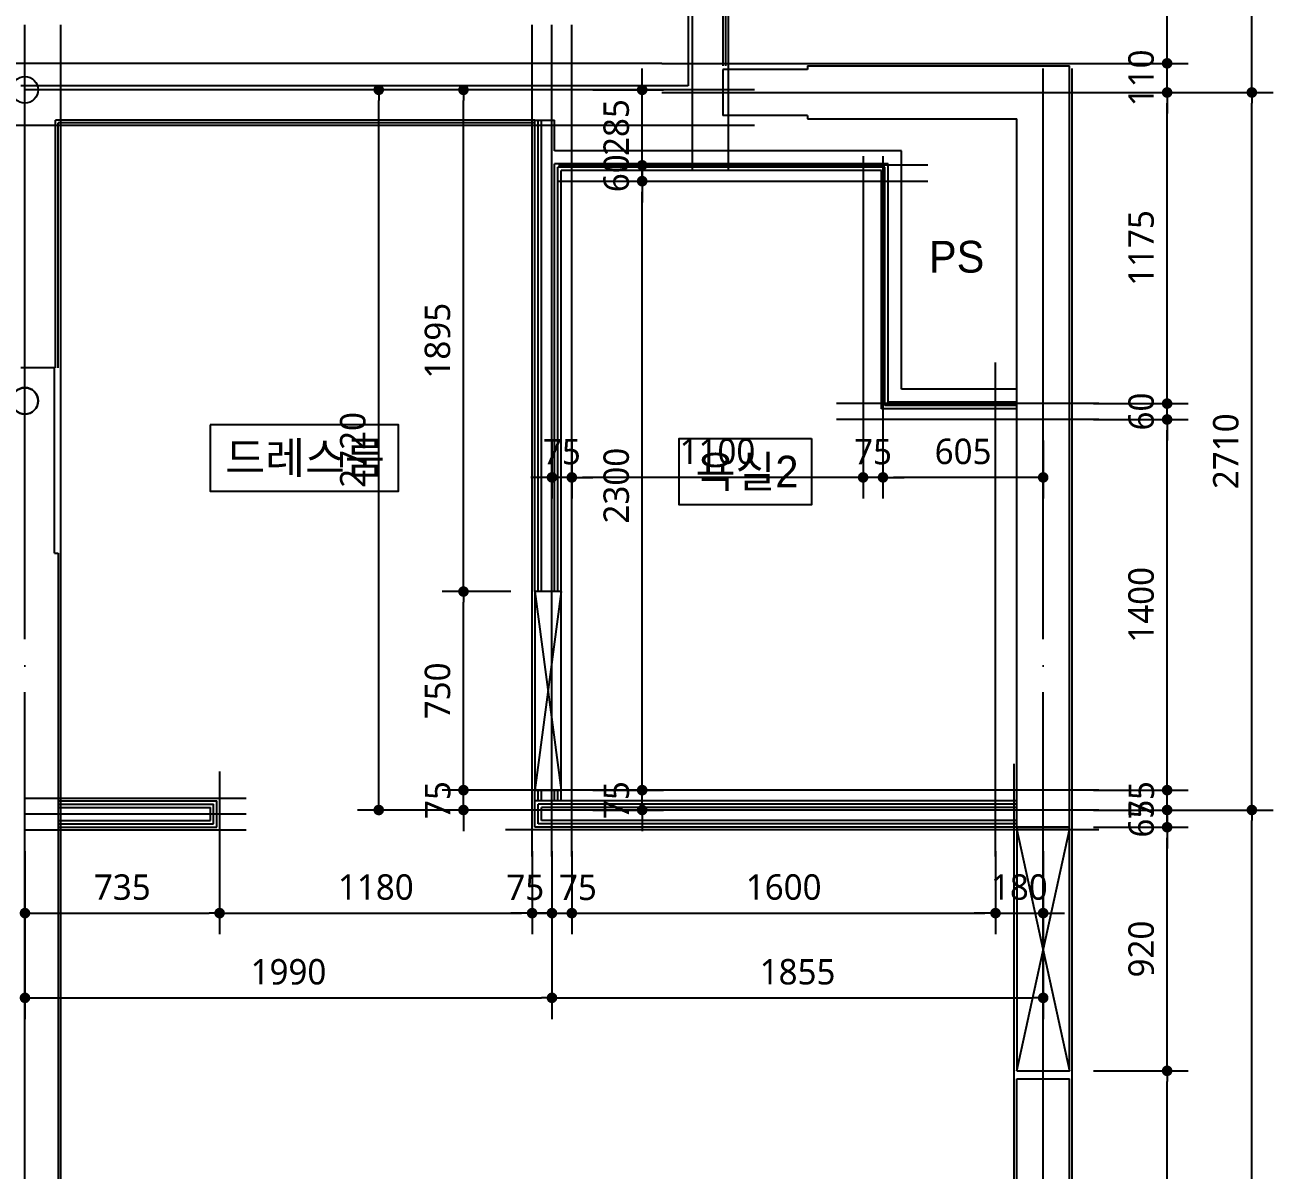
# Model space of a CAD drawing. Header units: millimetres. Extents: x 0 to 92204, y -190080 to 23760.
# Drawn here: x 61034 to 65747, y -15637 to -11312 of the extents above; entities that cross this region are included whole.
import ezdxf
from ezdxf.enums import TextEntityAlignment as Align
from ezdxf.xclip import XClip

# ---------------------------------------------------------------- set-up
doc = ezdxf.new("R2010")
doc.units = ezdxf.units.MM
doc.header["$LTSCALE"] = 100
doc.header["$XCLIPFRAME"] = 0
doc.linetypes.add('AUDIT_D_220706163347-0', pattern=[0])
doc.linetypes.add('CEN', pattern=[62, 60, -1, 0, -1])
doc.layers.get('defpoints').update_dxf_attribs({"color": 139})
for name, color, linetype in [('AA-XXXX-DIMS', 7, 'Continuous'), ('CEN_CON', 1, 'CEN'), ('CEN_WALL', 12, 'CEN'), ('CONC', 2, 'Continuous'), ('DIM', 7, 'AUDIT_D_220706163347-0'), ('MC', 135, 'Continuous'), ('ROM', 7, 'AUDIT_D_220706163347-0'), ('WAL_DRY', 7, 'Continuous'), ('실명', 3, 'AUDIT_D_220706163347-0'), ('실명박스', 7, 'AUDIT_D_220706163347-0'), ('창호-open', 4, 'Continuous')]:
    doc.layers.add(name, color=color, linetype=linetype)
doc.layers.add('AA-XXXX-MC', color=153, linetype='AUDIT_D_220706163347-0', plot=False)
doc.layers.add('Defpoint', color=135, linetype='Continuous', plot=False)
doc.styles.add('HAUD01', font='Dotum.ttf')
doc.styles.add('맑은 고딕', font='malgun.ttf')
doc.dimstyles.new('NDIM40-in', dxfattribs={"dimscale": 40, "dimtxt": 2.4, "dimasz": 1, "dimexe": 2, "dimexo": 2, "dimgap": 1.2, "dimtad": 1, "dimdec": 0, "dimrnd": 0.25, "dimzin": 0, "dimdsep": 46, "dimtxsty": '맑은 고딕', "dimblk": 'DOT', "dimcen": 5, "dimclrd": 256, "dimclre": 256, "dimclrt": 3, "dimadec": 0, "dimazin": 0, "dimtfac": 1, "dimtdec": 0, "dimtix": 1, "dimtmove": 2, "dimatfit": 1, "dimldrblk": 'DIMDOT', "dimfxl": 0, "dimtolj": 1, "dimtzin": 0, "dimarcsym": 0})

# ---------------------------------------------------------------- blocks, each defined once
blk = doc.blocks.new('U-76B(확장)', base_point=(4647231.1, 20750.4))
at = {"layer": 'CEN_CON'}
for p, q in [((-300, 10535), (8220, 10535)), ((7975, 7780), (7975, 10535)), ((7965, 8130), (7965, 6480)), ((12890, 8015), (7670, 8015)), ((-300, 6690), (8055, 6690))]:
    blk.add_line(p, q, dxfattribs=at)
at = {"layer": 'CEN_WALL'}
for p, q in [((5240, 10535), (5240, 9700)), ((5255, 6480), (5255, 8720)), ((5080, 8545), (8220, 8545)), ((7690, 7125), (7690, 8520)), ((6790, 6480), (6790, 7470)), ((7725, 7295), (6630, 7295))]:
    blk.add_line(p, q, dxfattribs=at)
at = {"layer": 'CONC'}
for p, q in [((6925, 10423), (6925, 10550)), ((7990, 8030), (7990, 10550)), ((6225, 10423), (6925, 10423)), ((6225, 10423), (6225, 10410)), ((6225, 10410), (2140, 10410)), ((8415, 8030), (7990, 8030)), ((7878, 7580), (7878, 7900)), ((8052, 7900), (7878, 7900)), ((8052, 7580), (8052, 7900)), ((7865, 7580), (7865, 6790)), ((7878, 7580), (7865, 7580)), ((8065, 7580), (8052, 7580)), ((8065, 7580), (8065, 6590)), ((2140, 6790), (4240, 6790)), ((4240, 6790), (4240, 6590)), ((5190, 6790), (7865, 6790)), ((5190, 6790), (5190, 6590)), ((2140, 6590), (4240, 6590)), ((5190, 6590), (8065, 6590))]:
    blk.add_line(p, q, dxfattribs=at)
at = {"layer": 'Defpoint'}
blk.add_circle((7975, 10535), 50, dxfattribs=at)
at = {"layer": 'MC'}
for p, q in [((5180, 10535), (5180, 9700)), ((5300, 10535), (5300, 9700)), ((7840, 7780), (7840, 10535)), ((-300, 10400), (8220, 10400)), ((5400, 9800), (5080, 9800)), ((5180, 6480), (5180, 8720)), ((5330, 6480), (5330, 8720)), ((5080, 8620), (8220, 8620)), ((7630, 8520), (7630, 7125)), ((5080, 8470), (8220, 8470)), ((8075, 8130), (8075, 6480)), ((12880, 7880), (7670, 7880)), ((6730, 6480), (6730, 7470)), ((7725, 7370), (6630, 7370)), ((5080, 6870), (6945, 6870)), ((-300, 6800), (5430, 6800)), ((-300, 6580), (8055, 6580))]:
    blk.add_line(p, q, dxfattribs=at)
at = {"layer": 'WAL_DRY'}
for p, q in [((6925, 10420), (7860, 10420)), ((7860, 8610), (7860, 10420)), ((5190, 10410), (5190, 9810)), ((5202.5, 10410), (5202.5, 9822.5)), ((5215, 10410), (5215, 9835)), ((5265, 10410), (5265, 9835)), ((5277.5, 10410), (5277.5, 9822.5)), ((5290, 10410), (5290, 9810)), ((6925, 10410), (7850, 10410)), ((7850, 8610), (7850, 10410)), ((5190, 9810), (5290, 9810)), ((5202.5, 9822.5), (5277.5, 9822.5)), ((5215, 9835), (5265, 9835)), ((5190, 6790), (5190, 8610)), ((5190, 8610), (5290, 8610)), ((5202.5, 6790), (5202.5, 8597.5)), ((5202.5, 8597.5), (5277.5, 8597.5)), ((5215, 6790), (5215, 8585)), ((5215, 8585), (5265, 8585)), ((5265, 6790), (5265, 8585)), ((5277.5, 6790), (5277.5, 8597.5)), ((5290, 6790), (5290, 8610)), ((5290, 8610), (5330, 8610)), ((5290, 8597.5), (5330, 8597.5)), ((5290, 8585), (5330, 8585)), ((6080, 8610), (7860, 8610)), ((6080, 8597.5), (7860, 8597.5)), ((6080, 8585), (7860, 8585)), ((7860, 8610), (7860, 8535)), ((5290, 8535), (5330, 8535)), ((6080, 8535), (7695, 8535)), ((7695, 7275), (7695, 8535)), ((7745, 8535), (7860, 8535)), ((7745, 7225), (7745, 8535)), ((5290, 8522.5), (5330, 8522.5)), ((5290, 8510), (5330, 8510)), ((6080, 8522.5), (7682.5, 8522.5)), ((6080, 8510), (7670, 8510)), ((7670, 7300), (7670, 8510)), ((7682.5, 7287.5), (7682.5, 8522.5)), ((8545, 7900), (8065, 7900)), ((8555, 7890), (8065, 7890)), ((6770, 7300), (7670, 7300)), ((6770, 6790), (6770, 7300)), ((6782.5, 7287.5), (7682.5, 7287.5)), ((6782.5, 6790), (6782.5, 7287.5)), ((6795, 7275), (7695, 7275)), ((6795, 6790), (6795, 7275)), ((6845, 7225), (7745, 7225)), ((6845, 6790), (6845, 7225))]:
    blk.add_line(p, q, dxfattribs=at)
blk = doc.blocks.new('CO-102-MF', base_point=(243441.5, -43595.4))
at = {"layer": 'Defpoint'}
blk.add_circle((277431.5, -46815.4), 50, dxfattribs=at)
blk = doc.blocks.new('U-76A(확장)2')
at = {"layer": 'Defpoint'}
blk.add_circle((0, 6800), 50, dxfattribs=at)
blk = doc.blocks.new('_Dot')
at = {"color": 0, "linetype": 'ByBlock', "lineweight": -2}
blk.add_line((-0.5, 0), (-1, 0), dxfattribs=at)
at = {"color": 0, "linetype": 'ByBlock', "const_width": 0.5}
blk.add_lwpolyline([(-0.25, 0, 1), (0.25, 0, 1)], format="xyb", close=True, dxfattribs=at)
blk = doc.blocks.new('*D332')
at = {"layer": 'defpoints', "color": 0, "transparency": 16777216}
for p in [(61034, -14352.1), (61769, -14352.1), (61769, -14666.5)]:
    blk.add_point(p, dxfattribs=at)
at = {"layer": 'DIM', "lineweight": -2, "transparency": 16777216}
for p, q in [((61034, -14432.1), (61034, -14746.5)), ((61769, -14432.1), (61769, -14746.5)), ((61074, -14666.5), (61729, -14666.5))]:
    blk.add_line(p, q, dxfattribs=at)
at = {"layer": 'DIM', "lineweight": -2, "transparency": 16777216, "xscale": 40, "yscale": 40, "zscale": 40, "rotation": 180}
blk.add_blockref('_Dot', (61034, -14666.5), dxfattribs=at)
at = {"layer": 'DIM', "lineweight": -2, "transparency": 16777216, "xscale": 40, "yscale": 40, "zscale": 40}
blk.add_blockref('_Dot', (61769, -14666.5), dxfattribs=at)
at = {"layer": 'DIM', "color": 3, "transparency": 16777216, "insert": (61401.5, -14568.9), "char_height": 96, "attachment_point": 5, "style": '맑은 고딕'}
blk.add_mtext('\\A1;735', dxfattribs=at)
blk = doc.blocks.new('DIMDOT')
at = {"layer": 'AA-XXXX-DIMS'}
for p, q in [((0, -1.5), (0, 1.5)), ((-1.5, 0), (1.5, 0))]:
    blk.add_line(p, q, dxfattribs=at)
for radius in [0.5, 0.25]:
    blk.add_circle((0, 0), radius, dxfattribs=at)
blk = doc.blocks.new('*D333')
at = {"layer": 'defpoints', "color": 0, "transparency": 16777216}
for p in [(61769, -14352.1), (62949, -14352.1), (62949, -14666.5)]:
    blk.add_point(p, dxfattribs=at)
at = {"layer": 'DIM', "lineweight": -2, "transparency": 16777216}
for p, q in [((61769, -14432.1), (61769, -14746.5)), ((62949, -14432.1), (62949, -14746.5)), ((61809, -14666.5), (62909, -14666.5))]:
    blk.add_line(p, q, dxfattribs=at)
at = {"layer": 'DIM', "lineweight": -2, "transparency": 16777216, "xscale": 40, "yscale": 40, "zscale": 40, "rotation": 180}
blk.add_blockref('_Dot', (61769, -14666.5), dxfattribs=at)
at = {"layer": 'DIM', "lineweight": -2, "transparency": 16777216, "xscale": 40, "yscale": 40, "zscale": 40}
blk.add_blockref('_Dot', (62949, -14666.5), dxfattribs=at)
at = {"layer": 'DIM', "color": 3, "transparency": 16777216, "insert": (62359, -14568.6), "char_height": 96, "attachment_point": 5, "style": '맑은 고딕'}
blk.add_mtext('\\A1;1180', dxfattribs=at)
blk = doc.blocks.new('*D357')
at = {"layer": 'defpoints', "color": 0, "transparency": 16777216}
for p in [(62949, -14352.1), (63024, -14352.1), (63024, -14666.5)]:
    blk.add_point(p, dxfattribs=at)
at = {"layer": 'DIM', "lineweight": -2, "transparency": 16777216}
for p, q in [((62949, -14432.1), (62949, -14746.5)), ((63024, -14432.1), (63024, -14746.5)), ((62909, -14666.5), (62869, -14666.5)), ((62949, -14666.5), (63024, -14666.5)), ((63064, -14666.5), (63104, -14666.5))]:
    blk.add_line(p, q, dxfattribs=at)
at = {"layer": 'DIM', "lineweight": -2, "transparency": 16777216, "xscale": 40, "yscale": 40, "zscale": 40}
blk.add_blockref('_Dot', (62949, -14666.5), dxfattribs=at)
at = {"layer": 'DIM', "lineweight": -2, "transparency": 16777216, "xscale": 40, "yscale": 40, "zscale": 40, "rotation": 180}
blk.add_blockref('_Dot', (63024, -14666.5), dxfattribs=at)
at = {"layer": 'DIM', "color": 3, "transparency": 16777216, "insert": (62923.2, -14569.6), "char_height": 96, "attachment_point": 5, "style": '맑은 고딕'}
blk.add_mtext('\\A1;75', dxfattribs=at)
blk = doc.blocks.new('*D358')
at = {"layer": 'defpoints', "color": 0, "transparency": 16777216}
for p in [(63024, -14352.1), (63099, -14352.1), (63099, -14666.5)]:
    blk.add_point(p, dxfattribs=at)
at = {"layer": 'DIM', "lineweight": -2, "transparency": 16777216}
for p, q in [((63024, -14432.1), (63024, -14746.5)), ((63099, -14432.1), (63099, -14746.5)), ((62984, -14666.5), (62944, -14666.5)), ((63024, -14666.5), (63099, -14666.5)), ((63139, -14666.5), (63179, -14666.5))]:
    blk.add_line(p, q, dxfattribs=at)
at = {"layer": 'DIM', "lineweight": -2, "transparency": 16777216, "xscale": 40, "yscale": 40, "zscale": 40}
blk.add_blockref('_Dot', (63024, -14666.5), dxfattribs=at)
at = {"layer": 'DIM', "lineweight": -2, "transparency": 16777216, "xscale": 40, "yscale": 40, "zscale": 40, "rotation": 180}
blk.add_blockref('_Dot', (63099, -14666.5), dxfattribs=at)
at = {"layer": 'DIM', "color": 3, "transparency": 16777216, "insert": (63122, -14569.6), "char_height": 96, "attachment_point": 5, "style": '맑은 고딕'}
blk.add_mtext('\\A1;75', dxfattribs=at)
blk = doc.blocks.new('*D359')
at = {"layer": 'defpoints', "color": 0, "transparency": 16777216}
for p in [(63099, -14352.1), (64699, -14352.1), (64699, -14666.5)]:
    blk.add_point(p, dxfattribs=at)
at = {"layer": 'DIM', "lineweight": -2, "transparency": 16777216}
for p, q in [((63099, -14432.1), (63099, -14746.5)), ((64699, -14432.1), (64699, -14746.5)), ((63139, -14666.5), (64659, -14666.5))]:
    blk.add_line(p, q, dxfattribs=at)
at = {"layer": 'DIM', "lineweight": -2, "transparency": 16777216, "xscale": 40, "yscale": 40, "zscale": 40, "rotation": 180}
blk.add_blockref('_Dot', (63099, -14666.5), dxfattribs=at)
at = {"layer": 'DIM', "lineweight": -2, "transparency": 16777216, "xscale": 40, "yscale": 40, "zscale": 40}
blk.add_blockref('_Dot', (64699, -14666.5), dxfattribs=at)
at = {"layer": 'DIM', "color": 3, "transparency": 16777216, "insert": (63899, -14568.6), "char_height": 96, "attachment_point": 5, "style": '맑은 고딕'}
blk.add_mtext('\\A1;1600', dxfattribs=at)
blk = doc.blocks.new('*D360')
at = {"layer": 'defpoints', "color": 0, "transparency": 16777216}
for p in [(64699, -14352.1), (64879, -14352.1), (64879, -14666.5)]:
    blk.add_point(p, dxfattribs=at)
at = {"layer": 'DIM', "lineweight": -2, "transparency": 16777216}
for p, q in [((64699, -14432.1), (64699, -14746.5)), ((64879, -14432.1), (64879, -14746.5)), ((64659, -14666.5), (64619, -14666.5)), ((64699, -14666.5), (64879, -14666.5)), ((64919, -14666.5), (64959, -14666.5))]:
    blk.add_line(p, q, dxfattribs=at)
at = {"layer": 'DIM', "lineweight": -2, "transparency": 16777216, "xscale": 40, "yscale": 40, "zscale": 40}
blk.add_blockref('_Dot', (64699, -14666.5), dxfattribs=at)
at = {"layer": 'DIM', "lineweight": -2, "transparency": 16777216, "xscale": 40, "yscale": 40, "zscale": 40, "rotation": 180}
blk.add_blockref('_Dot', (64879, -14666.5), dxfattribs=at)
at = {"layer": 'DIM', "color": 3, "transparency": 16777216, "insert": (64789, -14568.6), "char_height": 96, "attachment_point": 5, "style": '맑은 고딕'}
blk.add_mtext('\\A1;180', dxfattribs=at)
blk = doc.blocks.new('*D361')
at = {"layer": 'defpoints', "color": 0, "transparency": 16777216}
for p in [(63024, -14352.1), (64879, -14352.1), (64879, -14986.5)]:
    blk.add_point(p, dxfattribs=at)
at = {"layer": 'DIM', "lineweight": -2, "transparency": 16777216}
for p, q in [((63024, -14432.1), (63024, -15066.5)), ((64879, -14432.1), (64879, -15066.5)), ((63064, -14986.5), (64839, -14986.5))]:
    blk.add_line(p, q, dxfattribs=at)
at = {"layer": 'DIM', "lineweight": -2, "transparency": 16777216, "xscale": 40, "yscale": 40, "zscale": 40, "rotation": 180}
blk.add_blockref('_Dot', (63024, -14986.5), dxfattribs=at)
at = {"layer": 'DIM', "lineweight": -2, "transparency": 16777216, "xscale": 40, "yscale": 40, "zscale": 40}
blk.add_blockref('_Dot', (64879, -14986.5), dxfattribs=at)
at = {"layer": 'DIM', "color": 3, "transparency": 16777216, "insert": (63951.5, -14888.6), "char_height": 96, "attachment_point": 5, "style": '맑은 고딕'}
blk.add_mtext('\\A1;1855', dxfattribs=at)
blk = doc.blocks.new('*D362')
at = {"layer": 'defpoints', "color": 0, "transparency": 16777216}
for p in [(61034, -14352.1), (63024, -14352.1), (63024, -14986.5)]:
    blk.add_point(p, dxfattribs=at)
at = {"layer": 'DIM', "lineweight": -2, "transparency": 16777216}
for p, q in [((61034, -14432.1), (61034, -15066.5)), ((63024, -14432.1), (63024, -15066.5)), ((61074, -14986.5), (62984, -14986.5))]:
    blk.add_line(p, q, dxfattribs=at)
at = {"layer": 'DIM', "lineweight": -2, "transparency": 16777216, "xscale": 40, "yscale": 40, "zscale": 40, "rotation": 180}
blk.add_blockref('_Dot', (61034, -14986.5), dxfattribs=at)
at = {"layer": 'DIM', "lineweight": -2, "transparency": 16777216, "xscale": 40, "yscale": 40, "zscale": 40}
blk.add_blockref('_Dot', (63024, -14986.5), dxfattribs=at)
at = {"layer": 'DIM', "color": 3, "transparency": 16777216, "insert": (62029, -14888.6), "char_height": 96, "attachment_point": 5, "style": '맑은 고딕'}
blk.add_mtext('\\A1;1990', dxfattribs=at)
blk = doc.blocks.new('*D363')
at = {"layer": 'defpoints', "color": 0, "transparency": 16777216}
for p in [(62689.9, -14202.1), (62949, -14202.1), (62949, -14277.1)]:
    blk.add_point(p, dxfattribs=at)
at = {"layer": 'DIM', "lineweight": -2, "transparency": 16777216}
for p, q in [((62689.9, -14162.1), (62689.9, -14122.1)), ((62869, -14202.1), (62609.9, -14202.1)), ((62689.9, -14277.1), (62689.9, -14202.1)), ((62869, -14277.1), (62609.9, -14277.1)), ((62689.9, -14317.1), (62689.9, -14357.1))]:
    blk.add_line(p, q, dxfattribs=at)
at = {"layer": 'DIM', "lineweight": -2, "transparency": 16777216, "xscale": 40, "yscale": 40, "zscale": 40}
for p, rotation in [((62689.9, -14202.1), 270), ((62689.9, -14277.1), 90)]:
    blk.add_blockref('_Dot', p, dxfattribs=dict(at, rotation=rotation))
at = {"layer": 'DIM', "color": 3, "transparency": 16777216, "insert": (62593.1, -14239.6), "char_height": 96, "attachment_point": 5, "rotation": 90, "style": '맑은 고딕'}
blk.add_mtext('\\A1;75', dxfattribs=at)
blk = doc.blocks.new('*D364')
at = {"layer": 'defpoints', "color": 0, "transparency": 16777216}
for p in [(62689.9, -13452.1), (62949, -13452.1), (62949, -14202.1)]:
    blk.add_point(p, dxfattribs=at)
at = {"layer": 'DIM', "lineweight": -2, "transparency": 16777216}
for p, q in [((62869, -13452.1), (62609.9, -13452.1)), ((62689.9, -14162.1), (62689.9, -13492.1)), ((62869, -14202.1), (62609.9, -14202.1))]:
    blk.add_line(p, q, dxfattribs=at)
at = {"layer": 'DIM', "lineweight": -2, "transparency": 16777216, "xscale": 40, "yscale": 40, "zscale": 40}
for p, rotation in [((62689.9, -13452.1), 90), ((62689.9, -14202.1), 270)]:
    blk.add_blockref('_Dot', p, dxfattribs=dict(at, rotation=rotation))
at = {"layer": 'DIM', "color": 3, "transparency": 16777216, "insert": (62592.3, -13827.1), "char_height": 96, "attachment_point": 5, "rotation": 90, "style": '맑은 고딕'}
blk.add_mtext('\\A1;750', dxfattribs=at)
blk = doc.blocks.new('*D365')
at = {"layer": 'defpoints', "color": 0, "transparency": 16777216}
for p in [(62689.9, -11557.1), (62949, -11557.1), (62949, -13452.1)]:
    blk.add_point(p, dxfattribs=at)
at = {"layer": 'DIM', "lineweight": -2, "transparency": 16777216}
for p, q in [((62869, -11557.1), (62609.9, -11557.1)), ((62689.9, -13412.1), (62689.9, -11597.1)), ((62869, -13452.1), (62609.9, -13452.1))]:
    blk.add_line(p, q, dxfattribs=at)
at = {"layer": 'DIM', "lineweight": -2, "transparency": 16777216, "xscale": 40, "yscale": 40, "zscale": 40}
for p, rotation in [((62689.9, -11557.1), 90), ((62689.9, -13452.1), 270)]:
    blk.add_blockref('_Dot', p, dxfattribs=dict(at, rotation=rotation))
at = {"layer": 'DIM', "color": 3, "transparency": 16777216, "insert": (62592.1, -12504.6), "char_height": 96, "attachment_point": 5, "rotation": 90, "style": '맑은 고딕'}
blk.add_mtext('\\A1;1895', dxfattribs=at)
blk = doc.blocks.new('*D366')
at = {"layer": 'defpoints', "color": 0, "transparency": 16777216}
for p in [(62369.9, -11557.1), (62949, -11557.1), (62949, -14277.1)]:
    blk.add_point(p, dxfattribs=at)
at = {"layer": 'DIM', "lineweight": -2, "transparency": 16777216}
for p, q in [((62869, -11557.1), (62289.9, -11557.1)), ((62369.9, -14237.1), (62369.9, -11597.1)), ((62869, -14277.1), (62289.9, -14277.1))]:
    blk.add_line(p, q, dxfattribs=at)
at = {"layer": 'DIM', "lineweight": -2, "transparency": 16777216, "xscale": 40, "yscale": 40, "zscale": 40}
for p, rotation in [((62369.9, -11557.1), 90), ((62369.9, -14277.1), 270)]:
    blk.add_blockref('_Dot', p, dxfattribs=dict(at, rotation=rotation))
at = {"layer": 'DIM', "color": 3, "transparency": 16777216, "insert": (62272.3, -12917.1), "char_height": 96, "attachment_point": 5, "rotation": 90, "style": '맑은 고딕'}
blk.add_mtext('\\A1;2720', dxfattribs=at)
blk = doc.blocks.new('*D367')
at = {"layer": 'defpoints', "color": 0, "transparency": 16777216}
for p in [(63099, -14202.1), (63364.7, -14202.1), (63099, -14277.1)]:
    blk.add_point(p, dxfattribs=at)
at = {"layer": 'DIM', "lineweight": -2, "transparency": 16777216}
for p, q in [((63364.7, -14162.1), (63364.7, -14122.1)), ((63179, -14202.1), (63444.7, -14202.1)), ((63364.7, -14277.1), (63364.7, -14202.1)), ((63179, -14277.1), (63444.7, -14277.1)), ((63364.7, -14317.1), (63364.7, -14357.1))]:
    blk.add_line(p, q, dxfattribs=at)
at = {"layer": 'DIM', "lineweight": -2, "transparency": 16777216, "xscale": 40, "yscale": 40, "zscale": 40}
for p, rotation in [((63364.7, -14202.1), 270), ((63364.7, -14277.1), 90)]:
    blk.add_blockref('_Dot', p, dxfattribs=dict(at, rotation=rotation))
at = {"layer": 'DIM', "color": 3, "transparency": 16777216, "insert": (63267.9, -14239.6), "char_height": 96, "attachment_point": 5, "rotation": 90, "style": '맑은 고딕'}
blk.add_mtext('\\A1;75', dxfattribs=at)
blk = doc.blocks.new('*D368')
at = {"layer": 'defpoints', "color": 0, "transparency": 16777216}
for p in [(63099, -11902.1), (63364.7, -11902.1), (63099, -14202.1)]:
    blk.add_point(p, dxfattribs=at)
at = {"layer": 'DIM', "lineweight": -2, "transparency": 16777216}
for p, q in [((63179, -11902.1), (63444.7, -11902.1)), ((63364.7, -14162.1), (63364.7, -11942.1)), ((63179, -14202.1), (63444.7, -14202.1))]:
    blk.add_line(p, q, dxfattribs=at)
at = {"layer": 'DIM', "lineweight": -2, "transparency": 16777216, "xscale": 40, "yscale": 40, "zscale": 40}
for p, rotation in [((63364.7, -11902.1), 90), ((63364.7, -14202.1), 270)]:
    blk.add_blockref('_Dot', p, dxfattribs=dict(at, rotation=rotation))
at = {"layer": 'DIM', "color": 3, "transparency": 16777216, "insert": (63267.2, -13052.1), "char_height": 96, "attachment_point": 5, "rotation": 90, "style": '맑은 고딕'}
blk.add_mtext('\\A1;2300', dxfattribs=at)
blk = doc.blocks.new('*D369')
at = {"layer": 'defpoints', "color": 0, "transparency": 16777216}
for p in [(63099, -11842.1), (63364.7, -11842.1), (63099, -11902.1)]:
    blk.add_point(p, dxfattribs=at)
at = {"layer": 'DIM', "lineweight": -2, "transparency": 16777216}
for p, q in [((63364.7, -11802.1), (63364.7, -11762.1)), ((63179, -11842.1), (63444.7, -11842.1)), ((63364.7, -11902.1), (63364.7, -11842.1)), ((63179, -11902.1), (63444.7, -11902.1)), ((63364.7, -11942.1), (63364.7, -11982.1))]:
    blk.add_line(p, q, dxfattribs=at)
at = {"layer": 'DIM', "lineweight": -2, "transparency": 16777216, "xscale": 40, "yscale": 40, "zscale": 40}
for p, rotation in [((63364.7, -11842.1), 270), ((63364.7, -11902.1), 90)]:
    blk.add_blockref('_Dot', p, dxfattribs=dict(at, rotation=rotation))
at = {"layer": 'DIM', "color": 3, "transparency": 16777216, "insert": (63267.2, -11872.1), "char_height": 96, "attachment_point": 5, "rotation": 90, "style": '맑은 고딕'}
blk.add_mtext('\\A1;60', dxfattribs=at)
blk = doc.blocks.new('*D370')
at = {"layer": 'defpoints', "color": 0, "transparency": 16777216}
for p in [(63099, -11557.1), (63364.7, -11557.1), (63099, -11842.1)]:
    blk.add_point(p, dxfattribs=at)
at = {"layer": 'DIM', "lineweight": -2, "transparency": 16777216}
for p, q in [((63364.7, -11517.1), (63364.7, -11477.1)), ((63179, -11557.1), (63444.7, -11557.1)), ((63364.7, -11842.1), (63364.7, -11557.1)), ((63179, -11842.1), (63444.7, -11842.1)), ((63364.7, -11882.1), (63364.7, -11922.1))]:
    blk.add_line(p, q, dxfattribs=at)
at = {"layer": 'DIM', "lineweight": -2, "transparency": 16777216, "xscale": 40, "yscale": 40, "zscale": 40}
for p, rotation in [((63364.7, -11557.1), 270), ((63364.7, -11842.1), 90)]:
    blk.add_blockref('_Dot', p, dxfattribs=dict(at, rotation=rotation))
at = {"layer": 'DIM', "color": 3, "transparency": 16777216, "insert": (63267.2, -11699.6), "char_height": 96, "attachment_point": 5, "rotation": 90, "style": '맑은 고딕'}
blk.add_mtext('\\A1;285', dxfattribs=at)
blk = doc.blocks.new('*D371')
at = {"layer": 'defpoints', "color": 0, "transparency": 16777216}
for p in [(64989, -15262.1), (65347, -15262.1), (64989, -17582.1)]:
    blk.add_point(p, dxfattribs=at)
at = {"layer": 'DIM', "lineweight": -2, "transparency": 16777216}
for p, q in [((65069, -15262.1), (65427, -15262.1)), ((65347, -17542.1), (65347, -15302.1)), ((65069, -17582.1), (65427, -17582.1))]:
    blk.add_line(p, q, dxfattribs=at)
at = {"layer": 'DIM', "lineweight": -2, "transparency": 16777216, "xscale": 40, "yscale": 40, "zscale": 40}
for p, rotation in [((65347, -15262.1), 90), ((65347, -17582.1), 270)]:
    blk.add_blockref('_Dot', p, dxfattribs=dict(at, rotation=rotation))
at = {"layer": 'DIM', "color": 3, "transparency": 16777216, "insert": (65249.4, -16422.1), "char_height": 96, "attachment_point": 5, "rotation": 90, "style": '맑은 고딕'}
blk.add_mtext('\\A1;2320', dxfattribs=at)
blk = doc.blocks.new('*D372')
at = {"layer": 'defpoints', "color": 0, "transparency": 16777216}
for p in [(64989, -14342.1), (65347, -14342.1), (64989, -15262.1)]:
    blk.add_point(p, dxfattribs=at)
at = {"layer": 'DIM', "lineweight": -2, "transparency": 16777216}
for p, q in [((65069, -14342.1), (65427, -14342.1)), ((65347, -15222.1), (65347, -14382.1)), ((65069, -15262.1), (65427, -15262.1))]:
    blk.add_line(p, q, dxfattribs=at)
at = {"layer": 'DIM', "lineweight": -2, "transparency": 16777216, "xscale": 40, "yscale": 40, "zscale": 40}
for p, rotation in [((65347, -14342.1), 90), ((65347, -15262.1), 270)]:
    blk.add_blockref('_Dot', p, dxfattribs=dict(at, rotation=rotation))
at = {"layer": 'DIM', "color": 3, "transparency": 16777216, "insert": (65249.4, -14802.1), "char_height": 96, "attachment_point": 5, "rotation": 90, "style": '맑은 고딕'}
blk.add_mtext('\\A1;920', dxfattribs=at)
blk = doc.blocks.new('*D373')
at = {"layer": 'defpoints', "color": 0, "transparency": 16777216}
for p in [(64989, -14277.1), (65347, -14277.1), (64989, -14342.1)]:
    blk.add_point(p, dxfattribs=at)
at = {"layer": 'DIM', "lineweight": -2, "transparency": 16777216}
for p, q in [((65347, -14237.1), (65347, -14197.1)), ((65069, -14277.1), (65427, -14277.1)), ((65347, -14342.1), (65347, -14277.1)), ((65069, -14342.1), (65427, -14342.1)), ((65347, -14382.1), (65347, -14422.1))]:
    blk.add_line(p, q, dxfattribs=at)
at = {"layer": 'DIM', "lineweight": -2, "transparency": 16777216, "xscale": 40, "yscale": 40, "zscale": 40}
for p, rotation in [((65347, -14277.1), 270), ((65347, -14342.1), 90)]:
    blk.add_blockref('_Dot', p, dxfattribs=dict(at, rotation=rotation))
at = {"layer": 'DIM', "color": 3, "transparency": 16777216, "insert": (65249.4, -14309.6), "char_height": 96, "attachment_point": 5, "rotation": 90, "style": '맑은 고딕'}
blk.add_mtext('\\A1;65', dxfattribs=at)
blk = doc.blocks.new('*D374')
at = {"layer": 'defpoints', "color": 0, "transparency": 16777216}
for p in [(64989, -14202.1), (65347, -14202.1), (64989, -14277.1)]:
    blk.add_point(p, dxfattribs=at)
at = {"layer": 'DIM', "lineweight": -2, "transparency": 16777216}
for p, q in [((65347, -14162.1), (65347, -14122.1)), ((65069, -14202.1), (65427, -14202.1)), ((65347, -14277.1), (65347, -14202.1)), ((65069, -14277.1), (65427, -14277.1)), ((65347, -14317.1), (65347, -14357.1))]:
    blk.add_line(p, q, dxfattribs=at)
at = {"layer": 'DIM', "lineweight": -2, "transparency": 16777216, "xscale": 40, "yscale": 40, "zscale": 40}
for p, rotation in [((65347, -14202.1), 270), ((65347, -14277.1), 90)]:
    blk.add_blockref('_Dot', p, dxfattribs=dict(at, rotation=rotation))
at = {"layer": 'DIM', "color": 3, "transparency": 16777216, "insert": (65250.2, -14239.6), "char_height": 96, "attachment_point": 5, "rotation": 90, "style": '맑은 고딕'}
blk.add_mtext('\\A1;75', dxfattribs=at)
blk = doc.blocks.new('*D375')
at = {"layer": 'defpoints', "color": 0, "transparency": 16777216}
for p in [(64989, -12802.1), (65347, -12802.1), (64989, -14202.1)]:
    blk.add_point(p, dxfattribs=at)
at = {"layer": 'DIM', "lineweight": -2, "transparency": 16777216}
for p, q in [((65069, -12802.1), (65427, -12802.1)), ((65347, -14162.1), (65347, -12842.1)), ((65069, -14202.1), (65427, -14202.1))]:
    blk.add_line(p, q, dxfattribs=at)
at = {"layer": 'DIM', "lineweight": -2, "transparency": 16777216, "xscale": 40, "yscale": 40, "zscale": 40}
for p, rotation in [((65347, -12802.1), 90), ((65347, -14202.1), 270)]:
    blk.add_blockref('_Dot', p, dxfattribs=dict(at, rotation=rotation))
at = {"layer": 'DIM', "color": 3, "transparency": 16777216, "insert": (65249.1, -13502.1), "char_height": 96, "attachment_point": 5, "rotation": 90, "style": '맑은 고딕'}
blk.add_mtext('\\A1;1400', dxfattribs=at)
blk = doc.blocks.new('*D376')
at = {"layer": 'defpoints', "color": 0, "transparency": 16777216}
for p in [(64989, -12742.1), (65347, -12742.1), (64989, -12802.1)]:
    blk.add_point(p, dxfattribs=at)
at = {"layer": 'DIM', "lineweight": -2, "transparency": 16777216}
for p, q in [((65347, -12702.1), (65347, -12662.1)), ((65069, -12742.1), (65427, -12742.1)), ((65347, -12802.1), (65347, -12742.1)), ((65069, -12802.1), (65427, -12802.1)), ((65347, -12842.1), (65347, -12882.1))]:
    blk.add_line(p, q, dxfattribs=at)
at = {"layer": 'DIM', "lineweight": -2, "transparency": 16777216, "xscale": 40, "yscale": 40, "zscale": 40}
for p, rotation in [((65347, -12742.1), 270), ((65347, -12802.1), 90)]:
    blk.add_blockref('_Dot', p, dxfattribs=dict(at, rotation=rotation))
at = {"layer": 'DIM', "color": 3, "transparency": 16777216, "insert": (65249.4, -12772.1), "char_height": 96, "attachment_point": 5, "rotation": 90, "style": '맑은 고딕'}
blk.add_mtext('\\A1;60', dxfattribs=at)
blk = doc.blocks.new('*D377')
at = {"layer": 'defpoints', "color": 0, "transparency": 16777216}
for p in [(64989, -11567.1), (65347, -11567.1), (64989, -12742.1)]:
    blk.add_point(p, dxfattribs=at)
at = {"layer": 'DIM', "lineweight": -2, "transparency": 16777216}
for p, q in [((65069, -11567.1), (65427, -11567.1)), ((65347, -12702.1), (65347, -11607.1)), ((65069, -12742.1), (65427, -12742.1))]:
    blk.add_line(p, q, dxfattribs=at)
at = {"layer": 'DIM', "lineweight": -2, "transparency": 16777216, "xscale": 40, "yscale": 40, "zscale": 40}
for p, rotation in [((65347, -11567.1), 90), ((65347, -12742.1), 270)]:
    blk.add_blockref('_Dot', p, dxfattribs=dict(at, rotation=rotation))
at = {"layer": 'DIM', "color": 3, "transparency": 16777216, "insert": (65249.1, -12154.6), "char_height": 96, "attachment_point": 5, "rotation": 90, "style": '맑은 고딕'}
blk.add_mtext('\\A1;1175', dxfattribs=at)
blk = doc.blocks.new('*D378')
at = {"layer": 'defpoints', "color": 0, "transparency": 16777216}
for p in [(64989, -11457.1), (65347, -11457.1), (64989, -11567.1)]:
    blk.add_point(p, dxfattribs=at)
at = {"layer": 'DIM', "lineweight": -2, "transparency": 16777216}
for p, q in [((65347, -11417.1), (65347, -11377.1)), ((65069, -11457.1), (65427, -11457.1)), ((65347, -11567.1), (65347, -11457.1)), ((65069, -11567.1), (65427, -11567.1)), ((65347, -11607.1), (65347, -11647.1))]:
    blk.add_line(p, q, dxfattribs=at)
at = {"layer": 'DIM', "lineweight": -2, "transparency": 16777216, "xscale": 40, "yscale": 40, "zscale": 40}
for p, rotation in [((65347, -11457.1), 270), ((65347, -11567.1), 90)]:
    blk.add_blockref('_Dot', p, dxfattribs=dict(at, rotation=rotation))
at = {"layer": 'DIM', "color": 3, "transparency": 16777216, "insert": (65249.1, -11512.1), "char_height": 96, "attachment_point": 5, "rotation": 90, "style": '맑은 고딕'}
blk.add_mtext('\\A1;110', dxfattribs=at)
blk = doc.blocks.new('*D379')
at = {"layer": 'defpoints', "color": 0, "transparency": 16777216}
for p in [(64989, -9457.1), (65347, -9457.1), (64989, -11457.1)]:
    blk.add_point(p, dxfattribs=at)
at = {"layer": 'DIM', "lineweight": -2, "transparency": 16777216}
for p, q in [((65069, -9457.1), (65427, -9457.1)), ((65347, -11417.1), (65347, -9497.1)), ((65069, -11457.1), (65427, -11457.1))]:
    blk.add_line(p, q, dxfattribs=at)
at = {"layer": 'DIM', "lineweight": -2, "transparency": 16777216, "xscale": 40, "yscale": 40, "zscale": 40}
for p, rotation in [((65347, -9457.1), 90), ((65347, -11457.1), 270)]:
    blk.add_blockref('_Dot', p, dxfattribs=dict(at, rotation=rotation))
at = {"layer": 'DIM', "color": 3, "transparency": 16777216, "insert": (65249.4, -10457.1), "char_height": 96, "attachment_point": 5, "rotation": 90, "style": '맑은 고딕'}
blk.add_mtext('\\A1;2000', dxfattribs=at)
blk = doc.blocks.new('*D385')
at = {"layer": 'defpoints', "color": 0, "transparency": 16777216}
for p in [(64989, -14277.1), (65667, -14277.1), (64989, -17582.1)]:
    blk.add_point(p, dxfattribs=at)
at = {"layer": 'DIM', "lineweight": -2, "transparency": 16777216}
for p, q in [((65069, -14277.1), (65747, -14277.1)), ((65667, -17542.1), (65667, -14317.1)), ((65069, -17582.1), (65747, -17582.1))]:
    blk.add_line(p, q, dxfattribs=at)
at = {"layer": 'DIM', "lineweight": -2, "transparency": 16777216, "xscale": 40, "yscale": 40, "zscale": 40}
for p, rotation in [((65667, -14277.1), 90), ((65667, -17582.1), 270)]:
    blk.add_blockref('_Dot', p, dxfattribs=dict(at, rotation=rotation))
at = {"layer": 'DIM', "color": 3, "transparency": 16777216, "insert": (65569.4, -15929.6), "char_height": 96, "attachment_point": 5, "rotation": 90, "style": '맑은 고딕'}
blk.add_mtext('\\A1;3305', dxfattribs=at)
blk = doc.blocks.new('*D386')
at = {"layer": 'defpoints', "color": 0, "transparency": 16777216}
for p in [(64989, -11567.1), (65667, -11567.1), (64989, -14277.1)]:
    blk.add_point(p, dxfattribs=at)
at = {"layer": 'DIM', "lineweight": -2, "transparency": 16777216}
for p, q in [((65069, -11567.1), (65747, -11567.1)), ((65667, -14237.1), (65667, -11607.1)), ((65069, -14277.1), (65747, -14277.1))]:
    blk.add_line(p, q, dxfattribs=at)
at = {"layer": 'DIM', "lineweight": -2, "transparency": 16777216, "xscale": 40, "yscale": 40, "zscale": 40}
for p, rotation in [((65667, -11567.1), 90), ((65667, -14277.1), 270)]:
    blk.add_blockref('_Dot', p, dxfattribs=dict(at, rotation=rotation))
at = {"layer": 'DIM', "color": 3, "transparency": 16777216, "insert": (65569.1, -12922.1), "char_height": 96, "attachment_point": 5, "rotation": 90, "style": '맑은 고딕'}
blk.add_mtext('\\A1;2710', dxfattribs=at)
blk = doc.blocks.new('*D387')
at = {"layer": 'defpoints', "color": 0, "transparency": 16777216}
for p in [(64989, -9397.1), (65667, -9397.1), (64989, -11567.1)]:
    blk.add_point(p, dxfattribs=at)
at = {"layer": 'DIM', "lineweight": -2, "transparency": 16777216}
for p, q in [((65069, -9397.1), (65747, -9397.1)), ((65667, -11527.1), (65667, -9437.1)), ((65069, -11567.1), (65747, -11567.1))]:
    blk.add_line(p, q, dxfattribs=at)
at = {"layer": 'DIM', "lineweight": -2, "transparency": 16777216, "xscale": 40, "yscale": 40, "zscale": 40}
for p, rotation in [((65667, -9397.1), 90), ((65667, -11567.1), 270)]:
    blk.add_blockref('_Dot', p, dxfattribs=dict(at, rotation=rotation))
at = {"layer": 'DIM', "color": 3, "transparency": 16777216, "insert": (65569.1, -10482.1), "char_height": 96, "attachment_point": 5, "rotation": 90, "style": '맑은 고딕'}
blk.add_mtext('\\A1;2170', dxfattribs=at)
blk = doc.blocks.new('*D392')
at = {"layer": 'defpoints', "color": 0, "transparency": 16777216}
for p in [(64274, -12802.1), (64879, -12802.1), (64274, -13020.9)]:
    blk.add_point(p, dxfattribs=at)
at = {"layer": 'DIM', "lineweight": -2, "transparency": 16777216}
for p, q in [((64274, -12882.1), (64274, -13100.9)), ((64879, -12882.1), (64879, -13100.9)), ((64839, -13020.9), (64314, -13020.9))]:
    blk.add_line(p, q, dxfattribs=at)
at = {"layer": 'DIM', "lineweight": -2, "transparency": 16777216, "xscale": 40, "yscale": 40, "zscale": 40, "rotation": 180}
blk.add_blockref('_Dot', (64274, -13020.9), dxfattribs=at)
at = {"layer": 'DIM', "lineweight": -2, "transparency": 16777216, "xscale": 40, "yscale": 40, "zscale": 40}
blk.add_blockref('_Dot', (64879, -13020.9), dxfattribs=at)
at = {"layer": 'DIM', "color": 3, "transparency": 16777216, "insert": (64576.5, -12923.3), "char_height": 96, "attachment_point": 5, "style": '맑은 고딕'}
blk.add_mtext('\\A1;605', dxfattribs=at)
blk = doc.blocks.new('*D393')
at = {"layer": 'defpoints', "color": 0, "transparency": 16777216}
for p in [(64199, -12802.1), (64274, -12802.1), (64199, -13020.9)]:
    blk.add_point(p, dxfattribs=at)
at = {"layer": 'DIM', "lineweight": -2, "transparency": 16777216}
for p, q in [((64199, -12882.1), (64199, -13100.9)), ((64274, -12882.1), (64274, -13100.9)), ((64159, -13020.9), (64119, -13020.9)), ((64274, -13020.9), (64199, -13020.9)), ((64314, -13020.9), (64354, -13020.9))]:
    blk.add_line(p, q, dxfattribs=at)
at = {"layer": 'DIM', "lineweight": -2, "transparency": 16777216, "xscale": 40, "yscale": 40, "zscale": 40}
blk.add_blockref('_Dot', (64199, -13020.9), dxfattribs=at)
at = {"layer": 'DIM', "lineweight": -2, "transparency": 16777216, "xscale": 40, "yscale": 40, "zscale": 40, "rotation": 180}
blk.add_blockref('_Dot', (64274, -13020.9), dxfattribs=at)
at = {"layer": 'DIM', "color": 3, "transparency": 16777216, "insert": (64236.5, -12924.1), "char_height": 96, "attachment_point": 5, "style": '맑은 고딕'}
blk.add_mtext('\\A1;75', dxfattribs=at)
blk = doc.blocks.new('*D394')
at = {"layer": 'defpoints', "color": 0, "transparency": 16777216}
for p in [(63099, -12802.1), (64199, -12802.1), (63099, -13020.9)]:
    blk.add_point(p, dxfattribs=at)
at = {"layer": 'DIM', "lineweight": -2, "transparency": 16777216}
for p, q in [((63099, -12882.1), (63099, -13100.9)), ((64199, -12882.1), (64199, -13100.9)), ((64159, -13020.9), (63139, -13020.9))]:
    blk.add_line(p, q, dxfattribs=at)
at = {"layer": 'DIM', "lineweight": -2, "transparency": 16777216, "xscale": 40, "yscale": 40, "zscale": 40, "rotation": 180}
blk.add_blockref('_Dot', (63099, -13020.9), dxfattribs=at)
at = {"layer": 'DIM', "lineweight": -2, "transparency": 16777216, "xscale": 40, "yscale": 40, "zscale": 40}
blk.add_blockref('_Dot', (64199, -13020.9), dxfattribs=at)
at = {"layer": 'DIM', "color": 3, "transparency": 16777216, "insert": (63649, -12923), "char_height": 96, "attachment_point": 5, "style": '맑은 고딕'}
blk.add_mtext('\\A1;1100', dxfattribs=at)
blk = doc.blocks.new('*D395')
at = {"layer": 'defpoints', "color": 0, "transparency": 16777216}
for p in [(63024, -12802.1), (63099, -12802.1), (63024, -13020.9)]:
    blk.add_point(p, dxfattribs=at)
at = {"layer": 'DIM', "lineweight": -2, "transparency": 16777216}
for p, q in [((63024, -12882.1), (63024, -13100.9)), ((63099, -12882.1), (63099, -13100.9)), ((62984, -13020.9), (62944, -13020.9)), ((63099, -13020.9), (63024, -13020.9)), ((63139, -13020.9), (63179, -13020.9))]:
    blk.add_line(p, q, dxfattribs=at)
at = {"layer": 'DIM', "lineweight": -2, "transparency": 16777216, "xscale": 40, "yscale": 40, "zscale": 40}
blk.add_blockref('_Dot', (63024, -13020.9), dxfattribs=at)
at = {"layer": 'DIM', "lineweight": -2, "transparency": 16777216, "xscale": 40, "yscale": 40, "zscale": 40, "rotation": 180}
blk.add_blockref('_Dot', (63099, -13020.9), dxfattribs=at)
at = {"layer": 'DIM', "color": 3, "transparency": 16777216, "insert": (63061.5, -12924.1), "char_height": 96, "attachment_point": 5, "style": '맑은 고딕'}
blk.add_mtext('\\A1;75', dxfattribs=at)

msp = doc.modelspace()

# ---------------------------------------------------------------- linework, layer by layer
at = {"layer": 'AA-XXXX-MC'}
for p, q in [((63439, -11457.1), (59628.8, -11457.1)), ((61034, -11692.1), (59628.8, -11692.1))]:
    msp.add_line(p, q, dxfattribs=at)
at = {"layer": '실명박스'}
for points in [[(61733.1, -12822.3), (61733.1, -13072.3), (62444.3, -13072.3), (62444.3, -12822.3)], [(64004.1, -12874.2), (64004.1, -13124.2), (63504.1, -13124.2), (63504.1, -12874.2)]]:
    msp.add_lwpolyline(points, close=True, dxfattribs=at)
at = {"layer": '창호-open'}
for p, q in [((63059, -13452.1), (62959, -14202.1)), ((62959, -13452.1), (63059, -14202.1)), ((64779, -15262.1), (64979, -14352.1)), ((64779, -14352.1), (64979, -15262.1))]:
    msp.add_line(p, q, dxfattribs=at)
for points in [[(62959, -14202.1), (63059, -14202.1), (63059, -13452.1), (62959, -13452.1)], [(64779, -15262.1), (64979, -15262.1), (64979, -14342.1), (64779, -14342.1)]]:
    msp.add_lwpolyline(points, close=True, dxfattribs=at)

# ---------------------------------------------------------------- block references
ref = msp.add_blockref('CO-102-MF', (27044, -9512.1))
XClip(ref).set_block_clipping_path([(276026.3244564179, -53915.4314149194), (288266.4609298812, -37588.839131526)])
ref = msp.add_blockref('U-76B(확장)', (50818.6, 4627699), dxfattribs=dict(rotation=90))
XClip(ref).set_block_clipping_path([(-300, -300), (16026.5922833934, 11940.1364734633)])
ref = msp.add_blockref('U-76A(확장)2', (61034, -19532.1), dxfattribs=dict(xscale=-1))
XClip(ref).set_block_clipping_path([(-10834.9999999999, -299.9999999999), (1405.1364734633, 16026.5922833935)])

# ---------------------------------------------------------------- texts
at = {"layer": 'ROM', "color": 3, "style": 'HAUD01'}
msp.add_text('PS', height=120, dxfattribs=at).set_placement((64552.1, -12187.4), align=Align.MIDDLE)
at = {"layer": '실명', "style": 'HAUD01'}
for s, p in [('드레스룸', (62091.5, -12945.5)), ('욕실2', (63760.7, -12997.7))]:
    msp.add_text(s, height=120, dxfattribs=at).set_placement(p, align=Align.MIDDLE)

# ---------------------------------------------------------------- dimensions: what is measured, and where the dimension line sits
at = {"layer": 'DIM'}
for base, p1, p2, angle, picture, middle in [((65667, -9397.1), (64989, -11567.1), (64989, -9397.1), 270, '*D387', (65569.1, -10482.1)), ((65347, -9457.1), (64989, -11457.1), (64989, -9457.1), 270, '*D379', (65249.4, -10457.1)), ((65347, -11457.1), (64989, -11567.1), (64989, -11457.1), 270, '*D378', (65249.1, -11512.1)), ((63364.7, -11557.1), (63099, -11842.1), (63099, -11557.1), 270, '*D370', (63267.2, -11699.6)), ((62369.9, -11557.1), (62949, -14277.1), (62949, -11557.1), 90, '*D366', (62272.3, -12917.1)), ((62689.9, -11557.1), (62949, -13452.1), (62949, -11557.1), 90, '*D365', (62592.1, -12504.6)), ((65347, -11567.1), (64989, -12742.1), (64989, -11567.1), 270, '*D377', (65249.1, -12154.6)), ((65667, -11567.1), (64989, -14277.1), (64989, -11567.1), 270, '*D386', (65569.1, -12922.1)), ((63364.7, -11842.1), (63099, -11902.1), (63099, -11842.1), 270, '*D369', (63267.2, -11872.1)), ((63364.7, -11902.1), (63099, -14202.1), (63099, -11902.1), 270, '*D368', (63267.2, -13052.1)), ((65347, -12742.1), (64989, -12802.1), (64989, -12742.1), 270, '*D376', (65249.4, -12772.1)), ((63024, -13020.9), (63099, -12802.1), (63024, -12802.1), 180, '*D395', (63061.5, -12924.1)), ((63099, -13020.9), (64199, -12802.1), (63099, -12802.1), 180, '*D394', (63649, -12923)), ((64199, -13020.9), (64274, -12802.1), (64199, -12802.1), 180, '*D393', (64236.5, -12924.1)), ((64274, -13020.9), (64879, -12802.1), (64274, -12802.1), 180, '*D392', (64576.5, -12923.3)), ((65347, -12802.1), (64989, -14202.1), (64989, -12802.1), 270, '*D375', (65249.1, -13502.1)), ((62689.9, -13452.1), (62949, -14202.1), (62949, -13452.1), 90, '*D364', (62592.3, -13827.1)), ((62689.9, -14202.1), (62949, -14277.1), (62949, -14202.1), 90, '*D363', (62593.1, -14239.6)), ((63364.7, -14202.1), (63099, -14277.1), (63099, -14202.1), 270, '*D367', (63267.9, -14239.6)), ((65347, -14202.1), (64989, -14277.1), (64989, -14202.1), 270, '*D374', (65250.2, -14239.6)), ((65347, -14277.1), (64989, -14342.1), (64989, -14277.1), 270, '*D373', (65249.4, -14309.6)), ((65667, -14277.1), (64989, -17582.1), (64989, -14277.1), 270, '*D385', (65569.4, -15929.6)), ((65347, -14342.1), (64989, -15262.1), (64989, -14342.1), 270, '*D372', (65249.4, -14802.1)), ((61769, -14666.5), (61034, -14352.1), (61769, -14352.1), 180, '*D332', (61401.5, -14568.9)), ((63024, -14986.5), (61034, -14352.1), (63024, -14352.1), 180, '*D362', (62029, -14888.6)), ((62949, -14666.5), (61769, -14352.1), (62949, -14352.1), 180, '*D333', (62359, -14568.6)), ((64879, -14986.5), (63024, -14352.1), (64879, -14352.1), 180, '*D361', (63951.5, -14888.6)), ((64699, -14666.5), (63099, -14352.1), (64699, -14352.1), 180, '*D359', (63899, -14568.6)), ((64879, -14666.5), (64699, -14352.1), (64879, -14352.1), 180, '*D360', (64789, -14568.6)), ((65347, -15262.1), (64989, -17582.1), (64989, -15262.1), 270, '*D371', (65249.4, -16422.1))]:
    dim = msp.add_linear_dim(base=base, p1=p1, p2=p2, angle=angle, dimstyle='NDIM40-in', override={"dimscale": 40}, dxfattribs=at)
    dim.commit()
    dim.dimension.update_dxf_attribs({"geometry": picture, "text_midpoint": middle})
for base, p1, p2, picture, middle in [((63024, -14666.5), (62949, -14352.1), (63024, -14352.1), '*D357', (62923.2, -14569.6)), ((63099, -14666.5), (63024, -14352.1), (63099, -14352.1), '*D358', (63122, -14569.6))]:
    dim = msp.add_linear_dim(base=base, p1=p1, p2=p2, angle=180, dimstyle='NDIM40-in', override={"dimscale": 40}, dxfattribs=at)
    dim.commit()
    dim.dimension.update_dxf_attribs({"geometry": picture, "text_midpoint": middle, "dimtype": 160})

doc.saveas('drawing.dxf')
